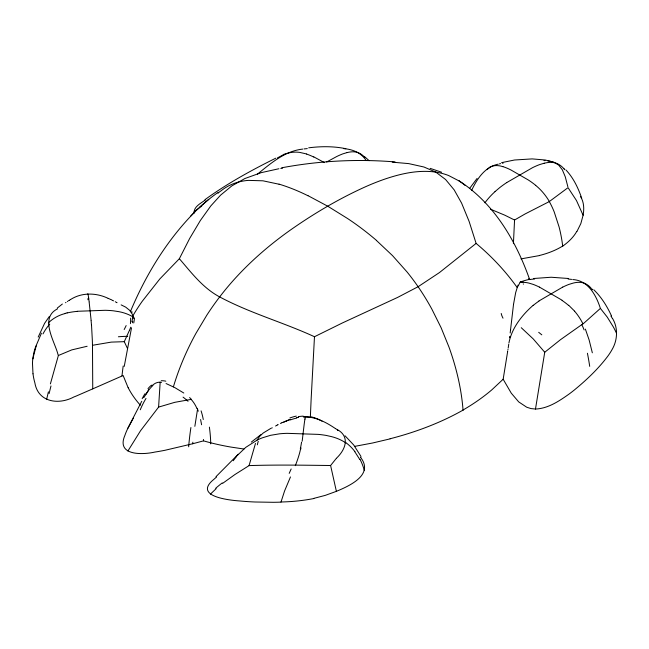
<?xml version="1.0" encoding="UTF-8"?>
<svg xmlns="http://www.w3.org/2000/svg" width="649" height="649" viewBox="0 0 649 649"><rect width="100%" height="100%" fill="white"/><g stroke="black" fill="none" stroke-linecap="round" stroke-linejoin="round"><path stroke-width="0.97" d="M33.01 373.792A167.126 96.49 0 0 0 34.859 382.829C38.129 402.445 58.816 405.122 73.905 396.953A120.852 69.776 0 0 0 76.249 396.036L92.75 388.865L92.483 345.292A58.288 5.07 -89.3 0 0 92.312 339.752L91.533 325.263M194.189 213.099C193.483 206.982 200.363 203.543 204.565 200.5M513.416 243.651L514.56 220.019L525.09 213.959L549.273 201.596L568.045 187.65L576.482 200.557L583.11 215.257L580.831 223.589L576.961 231.442M127.902 451.023L140.541 430.733L158.599 407.101L160.165 382.22L161.577 382.342M392.247 162.161L408.732 163.613L423.943 167.004L435.836 172.139L445.563 179.489L454.138 189.833L461.593 203.105L469.113 221.406L476.115 243.407L439.43 272.588L418.102 286.72L397.626 297.412L342.315 322.991L314.481 336.726L311.163 398.778A238.086 17.304 -87 0 0 310.36 417.339C319.527 418.816 327.875 423.432 335.468 428.608M133.256 317.231L133.142 318.472L132.323 314.221L129.565 310.254L125.679 307.131L121.144 304.884M131.885 420.868L127.407 429.249A157.877 91.144 0 0 0 125.565 433.532A121.249 70.003 0 0 0 124.949 435.26C115.871 455.858 142.529 454.892 154.924 452.053A115.733 66.815 0 0 0 157.829 451.59L160.206 451.177A161.439 93.205 0 0 0 164.976 450.284L192.712 443.754L192.858 442.18M510.528 329.96L513.521 304.373M510.503 330.13L510.179 333.01M507.615 351.758L503.162 379.235L511.266 393.164L518.705 401.893L526.728 407.223L530.987 408.578L535.482 409.04L544.738 352.253L560.476 339.695L583.97 323.097L600.406 308.397L607.277 317.142L613.435 327.104A115.709 94.478 0 0 1 616.485 333.27M509.773 336.417L509.708 337.001M509.684 337.204L509.611 337.764M124.243 366.409L131.512 327.899M508.93 342.948C511.761 328.118 521.95 315.114 533.186 305.29M508.751 344.189L508.208 347.953M302.183 441.206L304.081 425.103A80.403 4.17 -87.9 0 1 304.592 421.266L304.957 419.059M194.846 426.344L197.547 409.211L197.15 408.27M513.554 304.146L515.671 292.61L518.007 285.106M508.029 349.138L507.956 349.608M507.769 350.801L507.696 351.279M132.729 321.458L132.388 322.78M583.11 215.257C584.238 208.978 584.068 202.042 580.49 196.525M300.99 447.899L300.665 449.368M46.59 399.597L48.407 391.826M50.387 383.9L58.369 355.514L57.899 354.184C54.759 341.577 39.24 317.953 57.461 308.9M222.648 483.359L234.995 474.484L249.062 465.609L255.471 443.445M38.194 337.091L44.594 323.332L49.243 316.607M130.522 311.317C145.83 274.827 166.874 240.244 194.797 212.012M130.806 327.177L129.443 330.341M127.301 348.083L124.283 341.674L129.248 330.763M290.476 476.942L284.57 490.985L280.976 502.123A175.441 101.293 0 0 1 273.237 502.302L255.065 502.001A167.126 96.49 0 0 1 239.416 500.931C228.489 500.176 192.972 496.193 213.927 479.303A112.058 64.697 0 0 1 216.547 477.031M471.563 190.563C476.918 179.027 484.852 166.866 498.221 164.165M133.288 315.106A238.086 193.629 -8.8 0 1 142.261 301.258L159.824 278.948L179.359 258.716L189.67 238.467L200.338 220.53L210.779 205.96L220.555 195.179L231.807 185.906L244.851 178.548L261.255 172.642L278.932 168.732M127.853 428.194L141.75 401.301M145.944 394.3L148.718 389.668M41.447 333.164L36.482 344.838L32.783 358.832A175.441 101.293 0 0 0 32.482 363.302L32.994 373.792M236.277 456.434L245.768 447.364L256.915 440.225L259.592 436.452L263.161 433.045L270.966 428.299M143.713 397.707L149.213 389.416L153.927 384.159A25.887 16.322 77.6 0 1 160.157 382.164M132.299 420.171L132.712 419.481M133.134 418.792L133.564 418.094M469.706 188.299L477.064 178.459M313.775 498.391L325.295 495.365L336.385 491.342L330.601 465.511L336.085 458.665M336.393 458.283C346.517 448.775 350.103 435.374 335.817 428.851M215.995 476.674L238.248 454.235M535.482 409.04C548.162 408.537 559.195 401.058 569.205 393.959A223.856 129.24 0 0 0 574.219 390.098C586.615 379.916 598.41 368.77 608.032 355.879A138.797 80.135 0 0 0 611.934 349.803C617.597 340.401 618.27 327.98 612.542 318.456M210.373 494.157L216.158 488.665M503.162 379.235L491.837 389.83A239.627 138.351 0 0 1 463.094 409.981M190.676 216.101C199.121 207.299 208.305 199.202 218.332 192.234M151.915 385.831L152.685 385.125M495.017 191.601L499.884 187.488A96.733 55.846 -60 0 1 506.723 182.588M218.04 193.248L218.518 192.826M208.775 199.308L199.576 207.282M219.005 192.404L219.492 191.999M194.019 211.898L199.421 207.761M257.426 174.159C270.868 163.297 284.838 151.039 302.734 149.092M251.333 442.083L261.125 434.465M57.242 308.105L62.369 304.032M219.979 191.593L223.507 188.973A146.885 84.8 60 0 1 237.364 182.361A142.812 82.455 60 0 1 248.429 180.381L262.942 180.811L279.07 184.235M65.525 302.734L65.963 302.426M204.946 199.673C227.126 183.578 251.236 170.338 275.76 158.194M538.889 300.998L562.699 287.118M200.549 206.974L201.701 206.187M506.723 182.58L532.513 167.685A96.733 55.846 -60 0 1 539.351 164.692L544.211 163.199M67.318 301.517L67.772 301.217M277.269 157.999L283.378 154.762M68.478 300.771L69.183 300.333M205.019 200.217L205.473 199.941M69.427 300.187L70.384 299.627M326.666 161.974L336.604 156.587A87.104 50.289 -60 0 1 342.761 153.894L347.142 152.547M275.565 426.036L276.19 425.687M70.627 299.489C81.798 292.31 96.109 292.691 107.856 298.224M276.62 425.444L277.512 424.949M277.74 424.827L278.21 424.584M58.369 355.514L71.771 349.892L87.144 346.266M280.4 423.456L281.415 422.97M283.832 422.231L284.643 421.842M281.674 422.848L282.721 422.361M285.187 421.582L286.558 420.966M283.248 422.118L290.403 419.319M92.75 388.865L123.132 375.503L128.145 387.729M286.834 420.844L290.192 419.514M336.385 491.342C349.032 486.044 373.694 475.149 361.047 457.991M271.655 428.024L272.28 427.796M158.599 407.101L174.759 402.331L191.398 399.33L189.613 397.561M65.16 313.402L67.147 312.883M243.902 449.019L230.93 447.072A170.541 98.461 0 0 1 203.535 440.858L192.712 443.754M390.163 438.854L372.599 442.999L354.695 446.366M539.449 255.568L520.985 258.894M131.414 311.877L132.339 312.088M501.612 162.639L514.527 160.003L532.196 158.9L545.282 160.011L553.824 162.185L558.659 165.081L562.318 169.778L565.263 176.771L567.851 186.709M499.422 163.881L500.63 163.613M296.666 417.631L298.662 417.258L297.664 417.429M296.666 417.623L297.161 417.526M281.796 167.775C319.057 160.79 357.266 158.818 395.046 161.925M92.483 345.292L111.295 342.112L124.283 341.674M502.48 163.272L503.097 163.175M280.741 168.432L282.558 168.148M529.998 279.468C529.341 278.859 514.665 283.491 521.536 282.429A45.803 26.447 60 0 1 528.943 283.102L533.324 284.44A87.104 50.289 60 0 1 539.473 287.134M530.566 279.386L534.63 279.005M304.048 148.921L307.285 148.605M533.689 278.494L551.163 277.245L568.492 278.494M308.705 147.818C321.012 146.26 333.627 146.171 345.812 148.702M77.142 311.285L105.235 310.295A80.403 65.517 -6.3 0 1 113.259 310.798L118.962 311.682A40.627 33.107 -6.3 0 1 133.142 316.972M249.062 465.609C276.214 464.708 303.456 465.187 330.601 465.511M304.081 416.772L303.27 416.796L310.4 417.266A31.176 30.179 -14.1 0 0 305.866 416.747L304.397 416.763M543.976 160.595L545.038 160.619M522.112 281.634L523.005 281.763M568.135 279.046L571.607 279.386M343.783 148.653C352.439 149.238 361.412 152.799 366.093 160.481M547.642 160.806L552.94 161.885M572.751 279.549C588.108 280.409 595.969 294.987 600.236 307.91M430.149 168.359L441.612 172.236M502.853 166.615L503.559 166.834A71.114 41.057 60 0 1 511.088 170.062L528.148 179.878A71.114 41.057 60 0 1 535.685 185.338M306.653 153.983L299.603 152.377A54.557 40.441 82 0 0 287.564 153.245A61.955 46.282 75.8 0 0 283.305 154.527M166.063 383.543L174.719 387.558L183.797 393.018M490.409 209.173L504.744 215.16L514.56 220.019M108.123 298.337L110.784 299.514M314.481 336.726C282.907 322.188 249.046 312.875 218.453 296.26C202.358 287.272 191.163 272.41 179.359 258.716M111.303 299.749L112.074 300.114M313.792 156.871L324.435 162.615M307.951 195.641L327.737 206.204L347.531 218.494A251.942 145.457 60 0 1 376.42 240.349M112.585 300.365L113.575 300.86M539.473 287.118L562.123 300.244M115.254 301.728L115.944 302.101M116.39 302.345L117.039 302.702M459.541 181.193L448.646 175.538A168.221 97.123 -60 0 0 435.836 172.139M458.965 180.811C494.084 203.21 516.158 241.177 529.681 279.646M364.568 156.652L369.119 160.676M476.115 243.407C491.544 256.282 505.425 271.055 517.107 287.41M535.676 185.371L536.382 185.971A38.323 22.123 60 0 1 549.379 201.523M568.711 305.29L574.633 311.171M376.404 240.43L392.54 255.641L407.053 271.963A142.812 82.455 60 0 1 418.102 286.72A146.885 84.8 60 0 1 431.958 309.33L441.15 327.818L448.986 347.101A178.735 103.191 60 0 1 463.029 409.949M521.261 327.713L533.251 338.94L544.738 352.253M337.293 429.914L338.007 430.636M345.025 435.779L353.705 444.987L361.006 456.474M593.794 289.77C601.461 297.169 607.156 306.393 611.553 316.031M564.086 168.813L564.857 169.705M565.993 170.022C573.448 177.956 578.178 187.95 581.691 198.148M591.645 288.732L591.985 289.146M592.156 289.357L592.488 289.787M354.8 451.712L359.789 459.508M360.463 457.204L360.901 457.796M528.667 278.656L528.984 279.33M585.382 329.116L589.138 340.011L592.334 352.805M197.523 409.154L198.286 411.19M200.59 419.522L201.596 424.762M88.678 298.321L88.394 296.358A39.264 1.282 86.3 0 0 87.712 293.9M562.683 245.922L562.18 242.239A112.188 64.77 60 0 0 559.089 226.947L554.197 211.907A49.705 28.702 60 0 0 549.297 201.579M89.156 302.126L91.103 320.119M203.437 439.438L203.551 440.841M279.054 184.138A251.942 145.457 60 0 1 307.951 195.73M435.836 172.139A168.407 97.228 -60 0 0 433.702 171.847C417.202 169.989 400.652 173.762 385.092 179.01A328.962 189.922 -60 0 0 365.793 186.628C339.029 198.651 313.662 213.675 289.689 230.549A328.962 189.922 -60 0 0 270.382 245.225C252.518 259.778 236.001 276.06 221.771 294.208A168.407 97.228 -60 0 0 219.638 296.958A168.221 97.123 -60 0 0 206.828 315.154L195.941 333.375A165.641 95.638 -60 0 0 173.388 386.885M130.644 318.14A40.173 5.127 -78.7 0 1 130.425 323.656M133.102 315.584A31.176 4.746 -71.2 0 1 133.004 317.734M91.079 320.411A88.045 7.504 -89.4 0 1 91.509 325.547M118.394 336.774A54.922 5.768 -11.4 0 1 127.666 336.369M67.155 312.923A74.984 74.043 -20.3 0 1 77.15 311.39M48.342 322.894A36.49 36.117 -21.4 0 1 65.192 313.524M42.996 333.886A45.828 42.42 -44.5 0 1 49.73 324.127M88.662 297.98A79.324 2.628 86.4 0 1 89.14 301.761M87.964 299.797A45.771 1.233 87.6 0 1 87.972 298.548M126.149 325.571A53.656 19.989 -46.8 0 1 124.17 329.538M132.477 318.789A33.959 17.912 -31.8 0 1 131.852 321.677M134.538 317.888A46.598 5.946 -72.7 0 1 133.767 322.975M121.996 375.909A61.152 12.98 -82.8 0 1 123.196 365.979M306.636 154.089A90.438 66.766 81 0 1 313.759 157.042M347.134 152.596A44.018 25.408 -60 0 1 358.029 152.564M358.013 152.588A51.466 29.716 -60 0 1 364.819 157.464M533.218 305.403A94.576 65.281 -72.3 0 1 538.921 301.12M503.016 318.18A74.229 19.762 28.1 0 1 501.223 313.467M541.801 334.835A80.638 9.743 36.1 0 1 538.694 332.32M518.324 285.974A46.111 12.996 76.8 0 1 519.63 283.313M562.058 300.43A90.438 66.944 80.8 0 1 568.638 305.452M574.6 311.22A54.557 40.684 81.7 0 1 582.972 323.875M581.877 324.776A61.955 43.272 79.7 0 1 584.124 329.919M562.699 287.134A87.104 50.289 -60 0 1 568.857 284.424L573.237 283.078A44.018 25.408 -60 0 1 584.116 283.094A51.466 29.716 -60 0 1 591.085 288.197M520.401 281.917A37.658 10.903 75.5 0 1 522.169 281.917M523.224 283.889A55.814 16.485 81.1 0 1 523.508 284.124M256.915 440.233A58.288 49.421 7 0 1 262.277 437.848L270.536 435.317L279.549 433.816A88.045 74.546 6.9 0 1 287.15 433.337L318.229 434.384A79.324 63.107 6 0 1 326.22 435.438L331.225 436.558A39.264 31.209 6 0 1 345.828 442.894M257.337 444.816A54.922 32.109 53.1 0 1 258.27 441.361M304.957 419.108A40.627 2.109 -87.9 0 1 305.857 416.69M301.558 442.139A74.984 16.087 -65.9 0 1 300.333 448.792M300.422 449.692A36.49 8.177 -65.3 0 1 295.336 465.658M291.158 468.984A45.828 1.631 -65.8 0 1 289.194 473.372M345.99 442.756A45.771 36.823 4.5 0 1 354.922 451.663M289.876 417.948A53.656 52.358 16.7 0 1 296.293 416.106M298.532 416.634A33.959 29.935 -1.7 0 1 303.237 416.139M310.522 416.69A40.173 38.721 -12.7 0 1 322.034 421.16M290.354 419.935A46.598 43.645 -13.5 0 1 296.763 418.061M201.093 410.866A52.123 38.494 66.3 0 1 203.275 419.505M209.384 427.123A92.426 47.555 71.5 0 1 210.738 443.875M191.26 399.508A25.871 19.932 65.2 0 1 196.882 408.375M183.05 397.131A41.787 23.518 53.3 0 1 188.04 401.293M161.22 380.72A40.441 24.816 70.7 0 1 165.82 381.182M484.908 202.796A48.886 28.223 -60 0 1 495.033 191.642M489.857 167.158A38.323 22.123 60 0 1 502.861 166.663M487.05 169.657A49.705 28.702 60 0 1 489.938 167.304M544.203 163.256A48.886 28.223 -60 0 1 556.298 163.215A57.161 33.002 -60 0 1 564.038 168.878M459.516 181.225A165.706 95.671 -60 0 1 464.992 185.338M463.183 410.03A247.285 142.772 0 0 1 390.09 438.756M140.395 405.227A168.683 97.391 0 0 1 128.186 387.721M33.01 358.84A115.66 66.774 0 0 1 36.011 345.901M610.912 316.055A57.323 33.099 0 0 1 612.388 318.481M313.856 498.537A115.66 66.774 0 0 1 280.968 501.993M360.09 459.411A80.306 65.598 -0.1 0 1 364.34 470.566M576.766 231.409A77.823 44.935 0 0 1 562.87 246.012M562.797 245.979A68.25 39.402 0 0 1 539.4 255.495M49.113 393.529A123.983 20.135 -78.7 0 1 50.979 385.968M587.426 353.251A71.706 19.389 78.2 0 1 589.706 366.361M233.21 460.758A65.476 53.437 -0.3 0 1 236.536 456.588M215.703 488.251A123.983 102.542 -25.7 0 1 222.234 482.913M188.672 446.796A76.614 19.616 -79.4 0 1 190.911 427.537M140.273 409.779A77.004 58.418 -34 0 1 146.001 398.421M142.18 398.689A92.693 70.076 37.6 0 1 145.027 393.667M147.98 388.71A48.951 33.05 65.3 0 1 151.493 385.141"/></g></svg>
